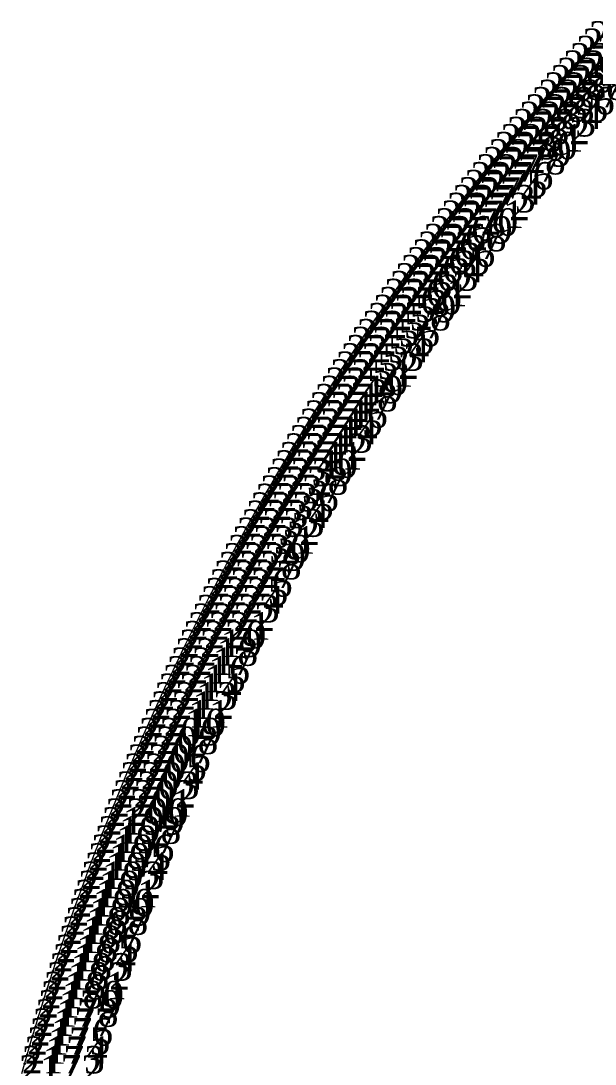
# Model space of a CAD drawing. Header units: metres. Extents: x 543554 to 549226, y 1840763 to 1844579.
# Drawn here: x 546889.04 to 546901.58, y 1842486.29 to 1842509.1 of the extents above; entities that cross this region are included whole.
import ezdxf

# ---------------------------------------------------------------- set-up
doc = ezdxf.new("R2010")
doc.units = ezdxf.units.M
doc.header["$MEASUREMENT"] = 0
for name, color, linetype, lineweight in [('Level 12', 7, 'Continuous', 0), ('Level 30', 7, 'Continuous', 0), ('Level 7', 7, 'Continuous', 0)]:
    doc.layers.add(name, color=color, linetype=linetype, lineweight=lineweight)
doc.styles.add('Style-Vntime', font='Vntime.shx')

# ---------------------------------------------------------------- blocks, each defined once
blk = doc.blocks.new('SHMIA_2171')
at = {"layer": 'Level 12', "color": 2, "linetype": 'Continuous', "lineweight": 0, "style": 'Style-Vntime'}
blk.add_text('2172', height=0.6, dxfattribs=at).set_placement((0, 0))
blk = doc.blocks.new('SHMIA_2172')
at = {"layer": 'Level 12', "color": 2, "linetype": 'Continuous', "lineweight": 0, "style": 'Style-Vntime'}
blk.add_text('2173', height=0.6, dxfattribs=at).set_placement((0, 0))
blk = doc.blocks.new('DDCT')
at = {"layer": 'Level 7', "color": 3, "linetype": 'Continuous', "lineweight": 30}
blk.add_point((0, 0), dxfattribs=at)
blk = doc.blocks.new('SHMIA_2173')
at = {"layer": 'Level 12', "color": 2, "linetype": 'Continuous', "lineweight": 0, "style": 'Style-Vntime'}
blk.add_text('2174', height=0.6, dxfattribs=at).set_placement((0, 0))
blk = doc.blocks.new('SHMIA_2174')
at = {"layer": 'Level 12', "color": 2, "linetype": 'Continuous', "lineweight": 0, "style": 'Style-Vntime'}
blk.add_text('2175', height=0.6, dxfattribs=at).set_placement((0, 0))
blk = doc.blocks.new('SHMIA_2175')
at = {"layer": 'Level 12', "color": 2, "linetype": 'Continuous', "lineweight": 0, "style": 'Style-Vntime'}
blk.add_text('2176', height=0.6, dxfattribs=at).set_placement((0, 0))
blk = doc.blocks.new('SHMIA_2176')
at = {"layer": 'Level 12', "color": 2, "linetype": 'Continuous', "lineweight": 0, "style": 'Style-Vntime'}
blk.add_text('2177', height=0.6, dxfattribs=at).set_placement((0, 0))
blk = doc.blocks.new('SHMIA_2177')
at = {"layer": 'Level 12', "color": 2, "linetype": 'Continuous', "lineweight": 0, "style": 'Style-Vntime'}
blk.add_text('2178', height=0.6, dxfattribs=at).set_placement((0, 0))
blk = doc.blocks.new('SHMIA_2178')
at = {"layer": 'Level 12', "color": 2, "linetype": 'Continuous', "lineweight": 0, "style": 'Style-Vntime'}
blk.add_text('2179', height=0.6, dxfattribs=at).set_placement((0, 0))
blk = doc.blocks.new('SHMIA_2179')
at = {"layer": 'Level 12', "color": 2, "linetype": 'Continuous', "lineweight": 0, "style": 'Style-Vntime'}
blk.add_text('2180', height=0.6, dxfattribs=at).set_placement((0, 0))
blk = doc.blocks.new('SHMIA_2180')
at = {"layer": 'Level 12', "color": 2, "linetype": 'Continuous', "lineweight": 0, "style": 'Style-Vntime'}
blk.add_text('2181', height=0.6, dxfattribs=at).set_placement((0, 0))
blk = doc.blocks.new('SHMIA_2181')
at = {"layer": 'Level 12', "color": 2, "linetype": 'Continuous', "lineweight": 0, "style": 'Style-Vntime'}
blk.add_text('2182', height=0.6, dxfattribs=at).set_placement((0, 0))
blk = doc.blocks.new('SHMIA_2182')
at = {"layer": 'Level 12', "color": 2, "linetype": 'Continuous', "lineweight": 0, "style": 'Style-Vntime'}
blk.add_text('2183', height=0.6, dxfattribs=at).set_placement((0, 0))
blk = doc.blocks.new('SHMIA_2183')
at = {"layer": 'Level 12', "color": 2, "linetype": 'Continuous', "lineweight": 0, "style": 'Style-Vntime'}
blk.add_text('2184', height=0.6, dxfattribs=at).set_placement((0, 0))
blk = doc.blocks.new('SHMIA_2184')
at = {"layer": 'Level 12', "color": 2, "linetype": 'Continuous', "lineweight": 0, "style": 'Style-Vntime'}
blk.add_text('2185', height=0.6, dxfattribs=at).set_placement((0, 0))
blk = doc.blocks.new('SHMIA_2185')
at = {"layer": 'Level 12', "color": 2, "linetype": 'Continuous', "lineweight": 0, "style": 'Style-Vntime'}
blk.add_text('2186', height=0.6, dxfattribs=at).set_placement((0, 0))
blk = doc.blocks.new('SHMIA_2186')
at = {"layer": 'Level 12', "color": 2, "linetype": 'Continuous', "lineweight": 0, "style": 'Style-Vntime'}
blk.add_text('2187', height=0.6, dxfattribs=at).set_placement((0, 0))
blk = doc.blocks.new('SHMIA_2187')
at = {"layer": 'Level 12', "color": 2, "linetype": 'Continuous', "lineweight": 0, "style": 'Style-Vntime'}
blk.add_text('2188', height=0.6, dxfattribs=at).set_placement((0, 0))
blk = doc.blocks.new('SHMIA_2188')
at = {"layer": 'Level 12', "color": 2, "linetype": 'Continuous', "lineweight": 0, "style": 'Style-Vntime'}
blk.add_text('2189', height=0.6, dxfattribs=at).set_placement((0, 0))
blk = doc.blocks.new('SHMIA_2189')
at = {"layer": 'Level 12', "color": 2, "linetype": 'Continuous', "lineweight": 0, "style": 'Style-Vntime'}
blk.add_text('2190', height=0.6, dxfattribs=at).set_placement((0, 0))
blk = doc.blocks.new('SHMIA_2190')
at = {"layer": 'Level 12', "color": 2, "linetype": 'Continuous', "lineweight": 0, "style": 'Style-Vntime'}
blk.add_text('2191', height=0.6, dxfattribs=at).set_placement((0, 0))
blk = doc.blocks.new('SHMIA_2191')
at = {"layer": 'Level 12', "color": 2, "linetype": 'Continuous', "lineweight": 0, "style": 'Style-Vntime'}
blk.add_text('2192', height=0.6, dxfattribs=at).set_placement((0, 0))
blk = doc.blocks.new('SHMIA_2192')
at = {"layer": 'Level 12', "color": 2, "linetype": 'Continuous', "lineweight": 0, "style": 'Style-Vntime'}
blk.add_text('2193', height=0.6, dxfattribs=at).set_placement((0, 0))
blk = doc.blocks.new('SHMIA_2193')
at = {"layer": 'Level 12', "color": 2, "linetype": 'Continuous', "lineweight": 0, "style": 'Style-Vntime'}
blk.add_text('2194', height=0.6, dxfattribs=at).set_placement((0, 0))
blk = doc.blocks.new('SHMIA_2194')
at = {"layer": 'Level 12', "color": 2, "linetype": 'Continuous', "lineweight": 0, "style": 'Style-Vntime'}
blk.add_text('2195', height=0.6, dxfattribs=at).set_placement((0, 0))
blk = doc.blocks.new('SHMIA_2195')
at = {"layer": 'Level 12', "color": 2, "linetype": 'Continuous', "lineweight": 0, "style": 'Style-Vntime'}
blk.add_text('2196', height=0.6, dxfattribs=at).set_placement((0, 0))
blk = doc.blocks.new('SHMIA_2196')
at = {"layer": 'Level 12', "color": 2, "linetype": 'Continuous', "lineweight": 0, "style": 'Style-Vntime'}
blk.add_text('2197', height=0.6, dxfattribs=at).set_placement((0, 0))
blk = doc.blocks.new('SHMIA_2197')
at = {"layer": 'Level 12', "color": 2, "linetype": 'Continuous', "lineweight": 0, "style": 'Style-Vntime'}
blk.add_text('2198', height=0.6, dxfattribs=at).set_placement((0, 0))
blk = doc.blocks.new('SHMIA_2198')
at = {"layer": 'Level 12', "color": 2, "linetype": 'Continuous', "lineweight": 0, "style": 'Style-Vntime'}
blk.add_text('2199', height=0.6, dxfattribs=at).set_placement((0, 0))
blk = doc.blocks.new('SHMIA_2199')
at = {"layer": 'Level 12', "color": 2, "linetype": 'Continuous', "lineweight": 0, "style": 'Style-Vntime'}
blk.add_text('2200', height=0.6, dxfattribs=at).set_placement((0, 0))
blk = doc.blocks.new('SHMIA_2200')
at = {"layer": 'Level 12', "color": 2, "linetype": 'Continuous', "lineweight": 0, "style": 'Style-Vntime'}
blk.add_text('2201', height=0.6, dxfattribs=at).set_placement((0, 0))
blk = doc.blocks.new('SHMIA_2201')
at = {"layer": 'Level 12', "color": 2, "linetype": 'Continuous', "lineweight": 0, "style": 'Style-Vntime'}
blk.add_text('2202', height=0.6, dxfattribs=at).set_placement((0, 0))
blk = doc.blocks.new('SHMIA_2202')
at = {"layer": 'Level 12', "color": 2, "linetype": 'Continuous', "lineweight": 0, "style": 'Style-Vntime'}
blk.add_text('2203', height=0.6, dxfattribs=at).set_placement((0, 0))
blk = doc.blocks.new('SHMIA_2203')
at = {"layer": 'Level 12', "color": 2, "linetype": 'Continuous', "lineweight": 0, "style": 'Style-Vntime'}
blk.add_text('2204', height=0.6, dxfattribs=at).set_placement((0, 0))
blk = doc.blocks.new('SHMIA_2204')
at = {"layer": 'Level 12', "color": 2, "linetype": 'Continuous', "lineweight": 0, "style": 'Style-Vntime'}
blk.add_text('2205', height=0.6, dxfattribs=at).set_placement((0, 0))
blk = doc.blocks.new('SHMIA_2205')
at = {"layer": 'Level 12', "color": 2, "linetype": 'Continuous', "lineweight": 0, "style": 'Style-Vntime'}
blk.add_text('2206', height=0.6, dxfattribs=at).set_placement((0, 0))
blk = doc.blocks.new('SHMIA_2206')
at = {"layer": 'Level 12', "color": 2, "linetype": 'Continuous', "lineweight": 0, "style": 'Style-Vntime'}
blk.add_text('2207', height=0.6, dxfattribs=at).set_placement((0, 0))
blk = doc.blocks.new('SHMIA_2207')
at = {"layer": 'Level 12', "color": 2, "linetype": 'Continuous', "lineweight": 0, "style": 'Style-Vntime'}
blk.add_text('2208', height=0.6, dxfattribs=at).set_placement((0, 0))
blk = doc.blocks.new('SHMIA_2208')
at = {"layer": 'Level 12', "color": 2, "linetype": 'Continuous', "lineweight": 0, "style": 'Style-Vntime'}
blk.add_text('2209', height=0.6, dxfattribs=at).set_placement((0, 0))
blk = doc.blocks.new('SHMIA_2209')
at = {"layer": 'Level 12', "color": 2, "linetype": 'Continuous', "lineweight": 0, "style": 'Style-Vntime'}
blk.add_text('2210', height=0.6, dxfattribs=at).set_placement((0, 0))
blk = doc.blocks.new('SHMIA_2210')
at = {"layer": 'Level 12', "color": 2, "linetype": 'Continuous', "lineweight": 0, "style": 'Style-Vntime'}
blk.add_text('2211', height=0.6, dxfattribs=at).set_placement((0, 0))
blk = doc.blocks.new('SHMIA_2211')
at = {"layer": 'Level 12', "color": 2, "linetype": 'Continuous', "lineweight": 0, "style": 'Style-Vntime'}
blk.add_text('2212', height=0.6, dxfattribs=at).set_placement((0, 0))
blk = doc.blocks.new('SHMIA_2212')
at = {"layer": 'Level 12', "color": 2, "linetype": 'Continuous', "lineweight": 0, "style": 'Style-Vntime'}
blk.add_text('2213', height=0.6, dxfattribs=at).set_placement((0, 0))
blk = doc.blocks.new('SHMIA_2213')
at = {"layer": 'Level 12', "color": 2, "linetype": 'Continuous', "lineweight": 0, "style": 'Style-Vntime'}
blk.add_text('2214', height=0.6, dxfattribs=at).set_placement((0, 0))
blk = doc.blocks.new('SHMIA_2214')
at = {"layer": 'Level 12', "color": 2, "linetype": 'Continuous', "lineweight": 0, "style": 'Style-Vntime'}
blk.add_text('2215', height=0.6, dxfattribs=at).set_placement((0, 0))
blk = doc.blocks.new('SHMIA_2215')
at = {"layer": 'Level 12', "color": 2, "linetype": 'Continuous', "lineweight": 0, "style": 'Style-Vntime'}
blk.add_text('2216', height=0.6, dxfattribs=at).set_placement((0, 0))
blk = doc.blocks.new('SHMIA_2216')
at = {"layer": 'Level 12', "color": 2, "linetype": 'Continuous', "lineweight": 0, "style": 'Style-Vntime'}
blk.add_text('2217', height=0.6, dxfattribs=at).set_placement((0, 0))
blk = doc.blocks.new('SHMIA_2217')
at = {"layer": 'Level 12', "color": 2, "linetype": 'Continuous', "lineweight": 0, "style": 'Style-Vntime'}
blk.add_text('2218', height=0.6, dxfattribs=at).set_placement((0, 0))
blk = doc.blocks.new('SHMIA_2218')
at = {"layer": 'Level 12', "color": 2, "linetype": 'Continuous', "lineweight": 0, "style": 'Style-Vntime'}
blk.add_text('2219', height=0.6, dxfattribs=at).set_placement((0, 0))
blk = doc.blocks.new('SHMIA_2219')
at = {"layer": 'Level 12', "color": 2, "linetype": 'Continuous', "lineweight": 0, "style": 'Style-Vntime'}
blk.add_text('2220', height=0.6, dxfattribs=at).set_placement((0, 0))
blk = doc.blocks.new('SHMIA_2220')
at = {"layer": 'Level 12', "color": 2, "linetype": 'Continuous', "lineweight": 0, "style": 'Style-Vntime'}
blk.add_text('2221', height=0.6, dxfattribs=at).set_placement((0, 0))
blk = doc.blocks.new('SHMIA_2221')
at = {"layer": 'Level 12', "color": 2, "linetype": 'Continuous', "lineweight": 0, "style": 'Style-Vntime'}
blk.add_text('2222', height=0.6, dxfattribs=at).set_placement((0, 0))
blk = doc.blocks.new('SHMIA_2222')
at = {"layer": 'Level 12', "color": 2, "linetype": 'Continuous', "lineweight": 0, "style": 'Style-Vntime'}
blk.add_text('2223', height=0.6, dxfattribs=at).set_placement((0, 0))
blk = doc.blocks.new('SHMIA_2223')
at = {"layer": 'Level 12', "color": 2, "linetype": 'Continuous', "lineweight": 0, "style": 'Style-Vntime'}
blk.add_text('2224', height=0.6, dxfattribs=at).set_placement((0, 0))
blk = doc.blocks.new('SHMIA_2224')
at = {"layer": 'Level 12', "color": 2, "linetype": 'Continuous', "lineweight": 0, "style": 'Style-Vntime'}
blk.add_text('2225', height=0.6, dxfattribs=at).set_placement((0, 0))
blk = doc.blocks.new('SHMIA_2225')
at = {"layer": 'Level 12', "color": 2, "linetype": 'Continuous', "lineweight": 0, "style": 'Style-Vntime'}
blk.add_text('2226', height=0.6, dxfattribs=at).set_placement((0, 0))
blk = doc.blocks.new('SHMIA_2226')
at = {"layer": 'Level 12', "color": 2, "linetype": 'Continuous', "lineweight": 0, "style": 'Style-Vntime'}
blk.add_text('2227', height=0.6, dxfattribs=at).set_placement((0, 0))
blk = doc.blocks.new('SHMIA_2227')
at = {"layer": 'Level 12', "color": 2, "linetype": 'Continuous', "lineweight": 0, "style": 'Style-Vntime'}
blk.add_text('2228', height=0.6, dxfattribs=at).set_placement((0, 0))
blk = doc.blocks.new('SHMIA_2228')
at = {"layer": 'Level 12', "color": 2, "linetype": 'Continuous', "lineweight": 0, "style": 'Style-Vntime'}
blk.add_text('2229', height=0.6, dxfattribs=at).set_placement((0, 0))
blk = doc.blocks.new('SHMIA_2229')
at = {"layer": 'Level 12', "color": 2, "linetype": 'Continuous', "lineweight": 0, "style": 'Style-Vntime'}
blk.add_text('2230', height=0.6, dxfattribs=at).set_placement((0, 0))
blk = doc.blocks.new('SHMIA_2230')
at = {"layer": 'Level 12', "color": 2, "linetype": 'Continuous', "lineweight": 0, "style": 'Style-Vntime'}
blk.add_text('2231', height=0.6, dxfattribs=at).set_placement((0, 0))
blk = doc.blocks.new('SHMIA_2231')
at = {"layer": 'Level 12', "color": 2, "linetype": 'Continuous', "lineweight": 0, "style": 'Style-Vntime'}
blk.add_text('2232', height=0.6, dxfattribs=at).set_placement((0, 0))
blk = doc.blocks.new('SHMIA_2232')
at = {"layer": 'Level 12', "color": 2, "linetype": 'Continuous', "lineweight": 0, "style": 'Style-Vntime'}
blk.add_text('2233', height=0.6, dxfattribs=at).set_placement((0, 0))
blk = doc.blocks.new('SHMIA_2233')
at = {"layer": 'Level 12', "color": 2, "linetype": 'Continuous', "lineweight": 0, "style": 'Style-Vntime'}
blk.add_text('2234', height=0.6, dxfattribs=at).set_placement((0, 0))
blk = doc.blocks.new('SHMIA_2234')
at = {"layer": 'Level 12', "color": 2, "linetype": 'Continuous', "lineweight": 0, "style": 'Style-Vntime'}
blk.add_text('2235', height=0.6, dxfattribs=at).set_placement((0, 0))
blk = doc.blocks.new('SHMIA_2235')
at = {"layer": 'Level 12', "color": 2, "linetype": 'Continuous', "lineweight": 0, "style": 'Style-Vntime'}
blk.add_text('2236', height=0.6, dxfattribs=at).set_placement((0, 0))
blk = doc.blocks.new('SHMIA_2236')
at = {"layer": 'Level 12', "color": 2, "linetype": 'Continuous', "lineweight": 0, "style": 'Style-Vntime'}
blk.add_text('2237', height=0.6, dxfattribs=at).set_placement((0, 0))
blk = doc.blocks.new('SHMIA_2237')
at = {"layer": 'Level 12', "color": 2, "linetype": 'Continuous', "lineweight": 0, "style": 'Style-Vntime'}
blk.add_text('2238', height=0.6, dxfattribs=at).set_placement((0, 0))
blk = doc.blocks.new('SHMIA_2238')
at = {"layer": 'Level 12', "color": 2, "linetype": 'Continuous', "lineweight": 0, "style": 'Style-Vntime'}
blk.add_text('2239', height=0.6, dxfattribs=at).set_placement((0, 0))
blk = doc.blocks.new('SHMIA_2239')
at = {"layer": 'Level 12', "color": 2, "linetype": 'Continuous', "lineweight": 0, "style": 'Style-Vntime'}
blk.add_text('2240', height=0.6, dxfattribs=at).set_placement((0, 0))
blk = doc.blocks.new('SHMIA_2240')
at = {"layer": 'Level 12', "color": 2, "linetype": 'Continuous', "lineweight": 0, "style": 'Style-Vntime'}
blk.add_text('2241', height=0.6, dxfattribs=at).set_placement((0, 0))
blk = doc.blocks.new('SHMIA_2241')
at = {"layer": 'Level 12', "color": 2, "linetype": 'Continuous', "lineweight": 0, "style": 'Style-Vntime'}
blk.add_text('2242', height=0.6, dxfattribs=at).set_placement((0, 0))
blk = doc.blocks.new('SHMIA_2242')
at = {"layer": 'Level 12', "color": 2, "linetype": 'Continuous', "lineweight": 0, "style": 'Style-Vntime'}
blk.add_text('2243', height=0.6, dxfattribs=at).set_placement((0, 0))
blk = doc.blocks.new('SHMIA_2243')
at = {"layer": 'Level 12', "color": 2, "linetype": 'Continuous', "lineweight": 0, "style": 'Style-Vntime'}
blk.add_text('2244', height=0.6, dxfattribs=at).set_placement((0, 0))
blk = doc.blocks.new('SHMIA_2244')
at = {"layer": 'Level 12', "color": 2, "linetype": 'Continuous', "lineweight": 0, "style": 'Style-Vntime'}
blk.add_text('2245', height=0.6, dxfattribs=at).set_placement((0, 0))
blk = doc.blocks.new('SHMIA_2245')
at = {"layer": 'Level 12', "color": 2, "linetype": 'Continuous', "lineweight": 0, "style": 'Style-Vntime'}
blk.add_text('2246', height=0.6, dxfattribs=at).set_placement((0, 0))
blk = doc.blocks.new('SHMIA_2246')
at = {"layer": 'Level 12', "color": 2, "linetype": 'Continuous', "lineweight": 0, "style": 'Style-Vntime'}
blk.add_text('2247', height=0.6, dxfattribs=at).set_placement((0, 0))
blk = doc.blocks.new('SHMIA_2247')
at = {"layer": 'Level 12', "color": 2, "linetype": 'Continuous', "lineweight": 0, "style": 'Style-Vntime'}
blk.add_text('2248', height=0.6, dxfattribs=at).set_placement((0, 0))
blk = doc.blocks.new('SHMIA_2248')
at = {"layer": 'Level 12', "color": 2, "linetype": 'Continuous', "lineweight": 0, "style": 'Style-Vntime'}
blk.add_text('2249', height=0.6, dxfattribs=at).set_placement((0, 0))
blk = doc.blocks.new('SHMIA_2249')
at = {"layer": 'Level 12', "color": 2, "linetype": 'Continuous', "lineweight": 0, "style": 'Style-Vntime'}
blk.add_text('2250', height=0.6, dxfattribs=at).set_placement((0, 0))
blk = doc.blocks.new('SHMIA_2250')
at = {"layer": 'Level 12', "color": 2, "linetype": 'Continuous', "lineweight": 0, "style": 'Style-Vntime'}
blk.add_text('2251', height=0.6, dxfattribs=at).set_placement((0, 0))
blk = doc.blocks.new('SHMIA_2251')
at = {"layer": 'Level 12', "color": 2, "linetype": 'Continuous', "lineweight": 0, "style": 'Style-Vntime'}
blk.add_text('2252', height=0.6, dxfattribs=at).set_placement((0, 0))
blk = doc.blocks.new('SHMIA_2252')
at = {"layer": 'Level 12', "color": 2, "linetype": 'Continuous', "lineweight": 0, "style": 'Style-Vntime'}
blk.add_text('2253', height=0.6, dxfattribs=at).set_placement((0, 0))
blk = doc.blocks.new('SHMIA_2253')
at = {"layer": 'Level 12', "color": 2, "linetype": 'Continuous', "lineweight": 0, "style": 'Style-Vntime'}
blk.add_text('2254', height=0.6, dxfattribs=at).set_placement((0, 0))
blk = doc.blocks.new('SHMIA_2254')
at = {"layer": 'Level 12', "color": 2, "linetype": 'Continuous', "lineweight": 0, "style": 'Style-Vntime'}
blk.add_text('2255', height=0.6, dxfattribs=at).set_placement((0, 0))
blk = doc.blocks.new('SHMIA_2255')
at = {"layer": 'Level 12', "color": 2, "linetype": 'Continuous', "lineweight": 0, "style": 'Style-Vntime'}
blk.add_text('2256', height=0.6, dxfattribs=at).set_placement((0, 0))
blk = doc.blocks.new('SHMIA_2256')
at = {"layer": 'Level 12', "color": 2, "linetype": 'Continuous', "lineweight": 0, "style": 'Style-Vntime'}
blk.add_text('2257', height=0.6, dxfattribs=at).set_placement((0, 0))
blk = doc.blocks.new('SHMIA_2257')
at = {"layer": 'Level 12', "color": 2, "linetype": 'Continuous', "lineweight": 0, "style": 'Style-Vntime'}
blk.add_text('2258', height=0.6, dxfattribs=at).set_placement((0, 0))
blk = doc.blocks.new('SHMIA_2258')
at = {"layer": 'Level 12', "color": 2, "linetype": 'Continuous', "lineweight": 0, "style": 'Style-Vntime'}
blk.add_text('2259', height=0.6, dxfattribs=at).set_placement((0, 0))
blk = doc.blocks.new('SHMIA_2259')
at = {"layer": 'Level 12', "color": 2, "linetype": 'Continuous', "lineweight": 0, "style": 'Style-Vntime'}
blk.add_text('2260', height=0.6, dxfattribs=at).set_placement((0, 0))
blk = doc.blocks.new('SHMIA_2260')
at = {"layer": 'Level 12', "color": 2, "linetype": 'Continuous', "lineweight": 0, "style": 'Style-Vntime'}
blk.add_text('2261', height=0.6, dxfattribs=at).set_placement((0, 0))
blk = doc.blocks.new('SHMIA_2261')
at = {"layer": 'Level 12', "color": 2, "linetype": 'Continuous', "lineweight": 0, "style": 'Style-Vntime'}
blk.add_text('2262', height=0.6, dxfattribs=at).set_placement((0, 0))
blk = doc.blocks.new('SHMIA_2262')
at = {"layer": 'Level 12', "color": 2, "linetype": 'Continuous', "lineweight": 0, "style": 'Style-Vntime'}
blk.add_text('2263', height=0.6, dxfattribs=at).set_placement((0, 0))
blk = doc.blocks.new('SHMIA_2263')
at = {"layer": 'Level 12', "color": 2, "linetype": 'Continuous', "lineweight": 0, "style": 'Style-Vntime'}
blk.add_text('2264', height=0.6, dxfattribs=at).set_placement((0, 0))
blk = doc.blocks.new('SHMIA_2264')
at = {"layer": 'Level 12', "color": 2, "linetype": 'Continuous', "lineweight": 0, "style": 'Style-Vntime'}
blk.add_text('2265', height=0.6, dxfattribs=at).set_placement((0, 0))
blk = doc.blocks.new('SHMIA_2265')
at = {"layer": 'Level 12', "color": 2, "linetype": 'Continuous', "lineweight": 0, "style": 'Style-Vntime'}
blk.add_text('2266', height=0.6, dxfattribs=at).set_placement((0, 0))
blk = doc.blocks.new('SHMIA_2266')
at = {"layer": 'Level 12', "color": 2, "linetype": 'Continuous', "lineweight": 0, "style": 'Style-Vntime'}
blk.add_text('2267', height=0.6, dxfattribs=at).set_placement((0, 0))
blk = doc.blocks.new('SHMIA_2267')
at = {"layer": 'Level 12', "color": 2, "linetype": 'Continuous', "lineweight": 0, "style": 'Style-Vntime'}
blk.add_text('2268', height=0.6, dxfattribs=at).set_placement((0, 0))
blk = doc.blocks.new('SHMIA_2268')
at = {"layer": 'Level 12', "color": 2, "linetype": 'Continuous', "lineweight": 0, "style": 'Style-Vntime'}
blk.add_text('2269', height=0.6, dxfattribs=at).set_placement((0, 0))
blk = doc.blocks.new('SHMIA_2269')
at = {"layer": 'Level 12', "color": 2, "linetype": 'Continuous', "lineweight": 0, "style": 'Style-Vntime'}
blk.add_text('2270', height=0.6, dxfattribs=at).set_placement((0, 0))
blk = doc.blocks.new('SHMIA_2270')
at = {"layer": 'Level 12', "color": 2, "linetype": 'Continuous', "lineweight": 0, "style": 'Style-Vntime'}
blk.add_text('2271', height=0.6, dxfattribs=at).set_placement((0, 0))
blk = doc.blocks.new('SHMIA_2271')
at = {"layer": 'Level 12', "color": 2, "linetype": 'Continuous', "lineweight": 0, "style": 'Style-Vntime'}
blk.add_text('2272', height=0.6, dxfattribs=at).set_placement((0, 0))
blk = doc.blocks.new('SHMIA_2272')
at = {"layer": 'Level 12', "color": 2, "linetype": 'Continuous', "lineweight": 0, "style": 'Style-Vntime'}
blk.add_text('2273', height=0.6, dxfattribs=at).set_placement((0, 0))
blk = doc.blocks.new('SHMIA_2273')
at = {"layer": 'Level 12', "color": 2, "linetype": 'Continuous', "lineweight": 0, "style": 'Style-Vntime'}
blk.add_text('2274', height=0.6, dxfattribs=at).set_placement((0, 0))
blk = doc.blocks.new('SHMIA_2274')
at = {"layer": 'Level 12', "color": 2, "linetype": 'Continuous', "lineweight": 0, "style": 'Style-Vntime'}
blk.add_text('2275', height=0.6, dxfattribs=at).set_placement((0, 0))
blk = doc.blocks.new('SHMIA_2275')
at = {"layer": 'Level 12', "color": 2, "linetype": 'Continuous', "lineweight": 0, "style": 'Style-Vntime'}
blk.add_text('2276', height=0.6, dxfattribs=at).set_placement((0, 0))
blk = doc.blocks.new('SHMIA_2276')
at = {"layer": 'Level 12', "color": 2, "linetype": 'Continuous', "lineweight": 0, "style": 'Style-Vntime'}
blk.add_text('2277', height=0.6, dxfattribs=at).set_placement((0, 0))
blk = doc.blocks.new('SHMIA_2277')
at = {"layer": 'Level 12', "color": 2, "linetype": 'Continuous', "lineweight": 0, "style": 'Style-Vntime'}
blk.add_text('2278', height=0.6, dxfattribs=at).set_placement((0, 0))
blk = doc.blocks.new('SHMIA_2278')
at = {"layer": 'Level 12', "color": 2, "linetype": 'Continuous', "lineweight": 0, "style": 'Style-Vntime'}
blk.add_text('2279', height=0.6, dxfattribs=at).set_placement((0, 0))
blk = doc.blocks.new('SHMIA_2279')
at = {"layer": 'Level 12', "color": 2, "linetype": 'Continuous', "lineweight": 0, "style": 'Style-Vntime'}
blk.add_text('2280', height=0.6, dxfattribs=at).set_placement((0, 0))
blk = doc.blocks.new('SHMIA_2280')
at = {"layer": 'Level 12', "color": 2, "linetype": 'Continuous', "lineweight": 0, "style": 'Style-Vntime'}
blk.add_text('2281', height=0.6, dxfattribs=at).set_placement((0, 0))
blk = doc.blocks.new('SHMIA_2281')
at = {"layer": 'Level 12', "color": 2, "linetype": 'Continuous', "lineweight": 0, "style": 'Style-Vntime'}
blk.add_text('2282', height=0.6, dxfattribs=at).set_placement((0, 0))
blk = doc.blocks.new('SHMIA_2282')
at = {"layer": 'Level 12', "color": 2, "linetype": 'Continuous', "lineweight": 0, "style": 'Style-Vntime'}
blk.add_text('2283', height=0.6, dxfattribs=at).set_placement((0, 0))
blk = doc.blocks.new('SHMIA_2283')
at = {"layer": 'Level 12', "color": 2, "linetype": 'Continuous', "lineweight": 0, "style": 'Style-Vntime'}
blk.add_text('2284', height=0.6, dxfattribs=at).set_placement((0, 0))
blk = doc.blocks.new('SHMIA_2284')
at = {"layer": 'Level 12', "color": 2, "linetype": 'Continuous', "lineweight": 0, "style": 'Style-Vntime'}
blk.add_text('2285', height=0.6, dxfattribs=at).set_placement((0, 0))
blk = doc.blocks.new('SHMIA_2285')
at = {"layer": 'Level 12', "color": 2, "linetype": 'Continuous', "lineweight": 0, "style": 'Style-Vntime'}
blk.add_text('2286', height=0.6, dxfattribs=at).set_placement((0, 0))
blk = doc.blocks.new('SHMIA_2286')
at = {"layer": 'Level 12', "color": 2, "linetype": 'Continuous', "lineweight": 0, "style": 'Style-Vntime'}
blk.add_text('2287', height=0.6, dxfattribs=at).set_placement((0, 0))
blk = doc.blocks.new('SHMIA_2287')
at = {"layer": 'Level 12', "color": 2, "linetype": 'Continuous', "lineweight": 0, "style": 'Style-Vntime'}
blk.add_text('2288', height=0.6, dxfattribs=at).set_placement((0, 0))
blk = doc.blocks.new('SHMIA_2288')
at = {"layer": 'Level 12', "color": 2, "linetype": 'Continuous', "lineweight": 0, "style": 'Style-Vntime'}
blk.add_text('2289', height=0.6, dxfattribs=at).set_placement((0, 0))
blk = doc.blocks.new('SHMIA_2289')
at = {"layer": 'Level 12', "color": 2, "linetype": 'Continuous', "lineweight": 0, "style": 'Style-Vntime'}
blk.add_text('2290', height=0.6, dxfattribs=at).set_placement((0, 0))
blk = doc.blocks.new('SHMIA_2290')
at = {"layer": 'Level 12', "color": 2, "linetype": 'Continuous', "lineweight": 0, "style": 'Style-Vntime'}
blk.add_text('2291', height=0.6, dxfattribs=at).set_placement((0, 0))
blk = doc.blocks.new('SHMIA_2291')
at = {"layer": 'Level 12', "color": 2, "linetype": 'Continuous', "lineweight": 0, "style": 'Style-Vntime'}
blk.add_text('2292', height=0.6, dxfattribs=at).set_placement((0, 0))
blk = doc.blocks.new('SHMIA_2292')
at = {"layer": 'Level 12', "color": 2, "linetype": 'Continuous', "lineweight": 0, "style": 'Style-Vntime'}
blk.add_text('2293', height=0.6, dxfattribs=at).set_placement((0, 0))
blk = doc.blocks.new('SHMIA_2293')
at = {"layer": 'Level 12', "color": 2, "linetype": 'Continuous', "lineweight": 0, "style": 'Style-Vntime'}
blk.add_text('2294', height=0.6, dxfattribs=at).set_placement((0, 0))
blk = doc.blocks.new('SHMIA_2294')
at = {"layer": 'Level 12', "color": 2, "linetype": 'Continuous', "lineweight": 0, "style": 'Style-Vntime'}
blk.add_text('2295', height=0.6, dxfattribs=at).set_placement((0, 0))

msp = doc.modelspace()

# ---------------------------------------------------------------- linework, layer by layer
at = {"layer": 'Level 30', "color": 2, "linetype": 'Continuous', "lineweight": 0, "flags": 128}
msp.add_lwpolyline([(546889.0601, 1842486.092), (546889.118, 1842486.2956), (546889.1766, 1842486.4989), (546889.236, 1842486.7021), (546889.2961, 1842486.905), (546889.357, 1842487.1077), (546889.4187, 1842487.3102), (546889.4812, 1842487.5124), (546889.5444, 1842487.7145), (546889.6084, 1842487.9162), (546889.6731, 1842488.1177), (546889.7386, 1842488.319), (546889.8049, 1842488.52), (546889.8719, 1842488.7208), (546889.9396, 1842488.9213), (546890.0082, 1842489.1216), (546890.0775, 1842489.3216), (546890.1475, 1842489.5213), (546890.2183, 1842489.7208), (546890.2899, 1842489.92), (546890.3622, 1842490.1189), (546890.4352, 1842490.3175), (546890.509, 1842490.5159), (546890.5836, 1842490.714), (546890.6589, 1842490.9118), (546890.7349, 1842491.1093), (546890.8117, 1842491.3066), (546890.8893, 1842491.5035), (546890.9676, 1842491.7002), (546891.0466, 1842491.8965), (546891.1264, 1842492.0926), (546891.2069, 1842492.2883), (546891.2881, 1842492.4838), (546891.3701, 1842492.6789), (546891.4528, 1842492.8737), (546891.5363, 1842493.0683), (546891.6205, 1842493.2624), (546891.7054, 1842493.4563), (546891.7911, 1842493.6499), (546891.8775, 1842493.8431), (546891.9646, 1842494.036), (546892.0524, 1842494.2286), (546892.141, 1842494.4208), (546892.2303, 1842494.6127), (546892.3203, 1842494.8043), (546892.4111, 1842494.9955), (546892.5026, 1842495.1863), (546892.5948, 1842495.3769), (546892.6877, 1842495.567), (546892.7813, 1842495.7569), (546892.8757, 1842495.9463), (546892.9707, 1842496.1355), (546893.0665, 1842496.3242), (546893.163, 1842496.5126), (546893.2602, 1842496.7006), (546893.3581, 1842496.8883), (546893.4567, 1842497.0755), (546893.5561, 1842497.2624), (546893.6561, 1842497.449), (546893.7568, 1842497.6351), (546893.8583, 1842497.8209), (546893.9604, 1842498.0063), (546894.0632, 1842498.1913), (546894.1668, 1842498.3759), (546894.271, 1842498.5601), (546894.376, 1842498.7439), (546894.4816, 1842498.9273), (546894.5879, 1842499.1104), (546894.6949, 1842499.293), (546894.8026, 1842499.4752), (546894.911, 1842499.657), (546895.0201, 1842499.8384), (546895.1298, 1842500.0194), (546895.2403, 1842500.1999), (546895.3514, 1842500.3801), (546895.4632, 1842500.5598), (546895.5757, 1842500.7391), (546895.6888, 1842500.9179), (546895.8027, 1842501.0964), (546895.9172, 1842501.2744), (546896.0324, 1842501.452), (546896.1482, 1842501.6291), (546896.2647, 1842501.8058), (546896.3819, 1842501.9821), (546896.4998, 1842502.1579), (546896.6183, 1842502.3333), (546896.7375, 1842502.5082), (546896.8573, 1842502.6826), (546896.9778, 1842502.8567), (546897.099, 1842503.0302), (546897.2208, 1842503.2033), (546897.3432, 1842503.376), (546897.4663, 1842503.5481), (546897.5901, 1842503.7198), (546897.7145, 1842503.8911), (546897.8396, 1842504.0618), (546897.9653, 1842504.2321), (546898.0916, 1842504.4019), (546898.2186, 1842504.5713), (546898.3462, 1842504.7401), (546898.4745, 1842504.9085), (546898.6034, 1842505.0764), (546898.7329, 1842505.2438), (546898.8631, 1842505.4107), (546898.9939, 1842505.5771), (546899.1253, 1842505.743), (546899.2573, 1842505.9084), (546899.39, 1842506.0734), (546899.5233, 1842506.2378), (546899.6572, 1842506.4017), (546899.7918, 1842506.5651), (546899.9269, 1842506.728), (546900.0627, 1842506.8904), (546900.199, 1842507.0522), (546900.336, 1842507.2136), (546900.4736, 1842507.3744), (546900.6118, 1842507.5347), (546900.7506, 1842507.6945), (546900.89, 1842507.8538), (546901.0301, 1842508.0125), (546901.1707, 1842508.1707), (546901.3119, 1842508.3284), (546901.4537, 1842508.4855), (546901.5961, 1842508.6421)], dxfattribs=at)

# ---------------------------------------------------------------- block references
at = {"layer": 'Level 12', "color": 2, "linetype": 'Continuous', "lineweight": 0}
for name, p in [('SHMIA_2294', (546901.45, 1842508.49)), ('SHMIA_2293', (546901.31, 1842508.33)), ('SHMIA_2292', (546901.17, 1842508.17)), ('SHMIA_2290', (546900.89, 1842507.85)), ('SHMIA_2291', (546901.03, 1842508.01)), ('SHMIA_2289', (546900.75, 1842507.69)), ('SHMIA_2287', (546900.47, 1842507.37)), ('SHMIA_2288', (546900.61, 1842507.53)), ('SHMIA_2286', (546900.34, 1842507.21)), ('SHMIA_2284', (546900.06, 1842506.89)), ('SHMIA_2285', (546900.2, 1842507.05)), ('SHMIA_2283', (546899.93, 1842506.73)), ('SHMIA_2282', (546899.79, 1842506.57)), ('SHMIA_2280', (546899.52, 1842506.24)), ('SHMIA_2281', (546899.66, 1842506.4)), ('SHMIA_2279', (546899.39, 1842506.07)), ('SHMIA_2278', (546899.26, 1842505.91)), ('SHMIA_2276', (546898.99, 1842505.58)), ('SHMIA_2277', (546899.13, 1842505.74)), ('SHMIA_2275', (546898.86, 1842505.41)), ('SHMIA_2273', (546898.6, 1842505.08)), ('SHMIA_2274', (546898.73, 1842505.24)), ('SHMIA_2272', (546898.47, 1842504.91)), ('SHMIA_2271', (546898.35, 1842504.74)), ('SHMIA_2269', (546898.09, 1842504.4)), ('SHMIA_2270', (546898.22, 1842504.57)), ('SHMIA_2268', (546897.97, 1842504.23)), ('SHMIA_2267', (546897.84, 1842504.06)), ('SHMIA_2265', (546897.59, 1842503.72)), ('SHMIA_2266', (546897.71, 1842503.89)), ('SHMIA_2264', (546897.47, 1842503.55)), ('SHMIA_2263', (546897.34, 1842503.38)), ('SHMIA_2261', (546897.1, 1842503.03)), ('SHMIA_2262', (546897.22, 1842503.2)), ('SHMIA_2260', (546896.98, 1842502.86)), ('SHMIA_2259', (546896.86, 1842502.68)), ('SHMIA_2257', (546896.62, 1842502.33)), ('SHMIA_2258', (546896.74, 1842502.51)), ('SHMIA_2256', (546896.5, 1842502.16)), ('SHMIA_2255', (546896.38, 1842501.98)), ('SHMIA_2254', (546896.26, 1842501.81)), ('SHMIA_2252', (546896.03, 1842501.45)), ('SHMIA_2253', (546896.15, 1842501.63)), ('SHMIA_2251', (546895.92, 1842501.27)), ('SHMIA_2250', (546895.8, 1842501.1)), ('SHMIA_2248', (546895.58, 1842500.74)), ('SHMIA_2249', (546895.69, 1842500.92)), ('SHMIA_2247', (546895.46, 1842500.56)), ('SHMIA_2246', (546895.35, 1842500.38)), ('SHMIA_2245', (546895.24, 1842500.2)), ('SHMIA_2243', (546895.02, 1842499.84)), ('SHMIA_2244', (546895.13, 1842500.02)), ('SHMIA_2242', (546894.91, 1842499.66)), ('SHMIA_2241', (546894.8, 1842499.48)), ('SHMIA_2240', (546894.69, 1842499.29)), ('SHMIA_2238', (546894.48, 1842498.93)), ('SHMIA_2239', (546894.59, 1842499.11)), ('SHMIA_2237', (546894.38, 1842498.74)), ('SHMIA_2236', (546894.27, 1842498.56)), ('SHMIA_2235', (546894.17, 1842498.38)), ('SHMIA_2233', (546893.96, 1842498.01)), ('SHMIA_2234', (546894.06, 1842498.19)), ('SHMIA_2232', (546893.86, 1842497.82)), ('SHMIA_2231', (546893.76, 1842497.64)), ('SHMIA_2230', (546893.66, 1842497.45)), ('SHMIA_2229', (546893.56, 1842497.26)), ('SHMIA_2227', (546893.36, 1842496.89)), ('SHMIA_2228', (546893.46, 1842497.08)), ('SHMIA_2226', (546893.26, 1842496.7)), ('SHMIA_2225', (546893.16, 1842496.51)), ('SHMIA_2224', (546893.07, 1842496.32)), ('SHMIA_2222', (546892.88, 1842495.95)), ('SHMIA_2223', (546892.97, 1842496.14)), ('SHMIA_2221', (546892.78, 1842495.76)), ('SHMIA_2220', (546892.69, 1842495.57)), ('SHMIA_2219', (546892.59, 1842495.38)), ('SHMIA_2218', (546892.5, 1842495.19)), ('SHMIA_2216', (546892.32, 1842494.8)), ('SHMIA_2217', (546892.41, 1842495)), ('SHMIA_2215', (546892.23, 1842494.61)), ('SHMIA_2214', (546892.14, 1842494.42)), ('SHMIA_2213', (546892.05, 1842494.23)), ('SHMIA_2212', (546891.96, 1842494.04)), ('SHMIA_2211', (546891.88, 1842493.84)), ('SHMIA_2209', (546891.71, 1842493.46)), ('SHMIA_2210', (546891.79, 1842493.65)), ('SHMIA_2208', (546891.62, 1842493.26)), ('SHMIA_2207', (546891.54, 1842493.07)), ('SHMIA_2206', (546891.45, 1842492.87)), ('SHMIA_2205', (546891.37, 1842492.68)), ('SHMIA_2203', (546891.21, 1842492.29)), ('SHMIA_2204', (546891.29, 1842492.48)), ('SHMIA_2202', (546891.13, 1842492.09)), ('SHMIA_2201', (546891.05, 1842491.9)), ('SHMIA_2200', (546890.97, 1842491.7)), ('SHMIA_2199', (546890.89, 1842491.5)), ('SHMIA_2198', (546890.81, 1842491.31)), ('SHMIA_2197', (546890.73, 1842491.11)), ('SHMIA_2195', (546890.58, 1842490.71)), ('SHMIA_2196', (546890.66, 1842490.91)), ('SHMIA_2194', (546890.51, 1842490.52)), ('SHMIA_2193', (546890.44, 1842490.32)), ('SHMIA_2192', (546890.36, 1842490.12)), ('SHMIA_2191', (546890.29, 1842489.92)), ('SHMIA_2190', (546890.22, 1842489.72)), ('SHMIA_2189', (546890.15, 1842489.52)), ('SHMIA_2187', (546890.01, 1842489.12)), ('SHMIA_2188', (546890.08, 1842489.32)), ('SHMIA_2186', (546889.94, 1842488.92)), ('SHMIA_2185', (546889.87, 1842488.72)), ('SHMIA_2184', (546889.8, 1842488.52)), ('SHMIA_2183', (546889.74, 1842488.32)), ('SHMIA_2182', (546889.67, 1842488.12)), ('SHMIA_2181', (546889.61, 1842487.92)), ('SHMIA_2179', (546889.48, 1842487.51)), ('SHMIA_2180', (546889.54, 1842487.71)), ('SHMIA_2178', (546889.42, 1842487.31)), ('SHMIA_2177', (546889.36, 1842487.11)), ('SHMIA_2176', (546889.3, 1842486.91)), ('SHMIA_2175', (546889.24, 1842486.7)), ('SHMIA_2174', (546889.18, 1842486.5)), ('SHMIA_2173', (546889.12, 1842486.3)), ('SHMIA_2172', (546889.06, 1842486.09)), ('SHMIA_2171', (546889, 1842485.89))]:
    msp.add_blockref(name, p, dxfattribs=at)
at = {"layer": 'Level 7', "color": 3, "linetype": 'Continuous', "lineweight": 30}
for p in [(546901.45, 1842508.49), (546901.31, 1842508.33), (546901.03, 1842508.01), (546901.17, 1842508.17), (546900.89, 1842507.85), (546900.61, 1842507.53), (546900.75, 1842507.69), (546900.47, 1842507.37), (546900.2, 1842507.05), (546900.34, 1842507.21), (546900.06, 1842506.89), (546899.93, 1842506.73), (546899.66, 1842506.4), (546899.79, 1842506.57), (546899.52, 1842506.24), (546899.26, 1842505.91), (546899.39, 1842506.07), (546899.13, 1842505.74), (546898.99, 1842505.58), (546898.73, 1842505.24), (546898.86, 1842505.41), (546898.6, 1842505.08), (546898.47, 1842504.91), (546898.22, 1842504.57), (546898.35, 1842504.74), (546898.09, 1842504.4), (546897.97, 1842504.23), (546897.71, 1842503.89), (546897.84, 1842504.06), (546897.59, 1842503.72), (546897.47, 1842503.55), (546897.22, 1842503.2), (546897.34, 1842503.38), (546897.1, 1842503.03), (546896.98, 1842502.86), (546896.74, 1842502.51), (546896.86, 1842502.68), (546896.62, 1842502.33), (546896.5, 1842502.16), (546896.26, 1842501.81), (546896.38, 1842501.98), (546896.15, 1842501.63), (546896.03, 1842501.45), (546895.92, 1842501.27), (546895.69, 1842500.92), (546895.8, 1842501.1), (546895.58, 1842500.74), (546895.46, 1842500.56), (546895.24, 1842500.2), (546895.35, 1842500.38), (546895.13, 1842500.02), (546895.02, 1842499.84), (546894.91, 1842499.66), (546894.69, 1842499.29), (546894.8, 1842499.48), (546894.59, 1842499.11), (546894.48, 1842498.93), (546894.38, 1842498.74), (546894.17, 1842498.38), (546894.27, 1842498.56), (546894.06, 1842498.19), (546893.96, 1842498.01), (546893.86, 1842497.82), (546893.76, 1842497.64), (546893.56, 1842497.26), (546893.66, 1842497.45), (546893.46, 1842497.08), (546893.36, 1842496.89), (546893.26, 1842496.7), (546893.07, 1842496.32), (546893.16, 1842496.51), (546892.97, 1842496.14), (546892.88, 1842495.95), (546892.78, 1842495.76), (546892.69, 1842495.57), (546892.5, 1842495.19), (546892.59, 1842495.38), (546892.41, 1842495), (546892.32, 1842494.8), (546892.23, 1842494.61), (546892.14, 1842494.42), (546891.96, 1842494.04), (546892.05, 1842494.23), (546891.88, 1842493.84), (546891.79, 1842493.65), (546891.71, 1842493.46), (546891.62, 1842493.26), (546891.54, 1842493.07), (546891.37, 1842492.68), (546891.45, 1842492.87), (546891.29, 1842492.48), (546891.21, 1842492.29), (546891.13, 1842492.09), (546891.05, 1842491.9), (546890.97, 1842491.7), (546890.81, 1842491.31), (546890.89, 1842491.5), (546890.73, 1842491.11), (546890.66, 1842490.91), (546890.58, 1842490.71), (546890.51, 1842490.52), (546890.44, 1842490.32), (546890.36, 1842490.12), (546890.22, 1842489.72), (546890.29, 1842489.92), (546890.15, 1842489.52), (546890.08, 1842489.32), (546890.01, 1842489.12), (546889.94, 1842488.92), (546889.87, 1842488.72), (546889.8, 1842488.52), (546889.67, 1842488.12), (546889.74, 1842488.32), (546889.61, 1842487.92), (546889.54, 1842487.71), (546889.48, 1842487.51), (546889.42, 1842487.31), (546889.36, 1842487.11), (546889.3, 1842486.91), (546889.24, 1842486.7), (546889.12, 1842486.3), (546889.18, 1842486.5)]:
    msp.add_blockref('DDCT', p, dxfattribs=at)

doc.saveas('drawing.dxf')
